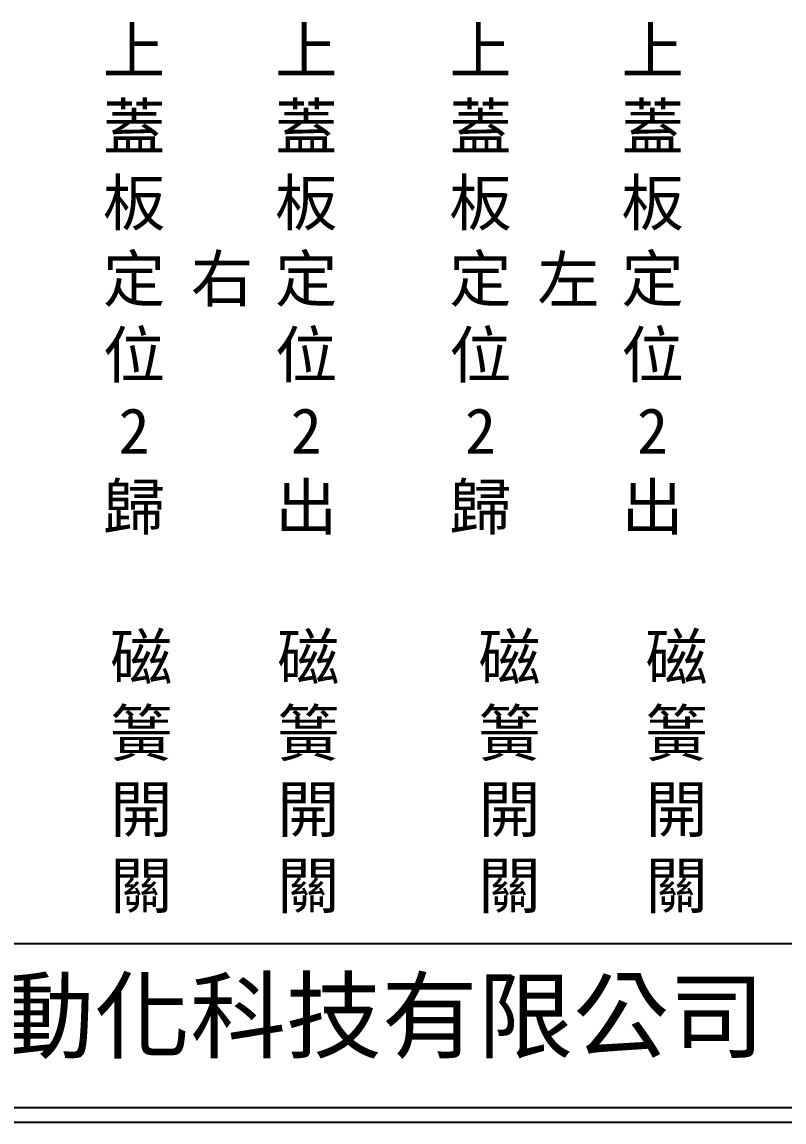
# Model space of a CAD drawing. Extents: x 275 to 562, y 265 to 469.
# Drawn here: x 340 to 405.2, y 264.9 to 359 of the extents above; entities that cross this region are included whole.
import ezdxf

# ---------------------------------------------------------------- set-up
doc = ezdxf.new("R2010")
doc.units = 0
doc.layers.add('圖框層', color=7, linetype='CONTINUOUS')
doc.layers.add('標尺寸層', color=3, linetype='CONTINUOUS')
doc.styles.add('CNS', font='romanc.shx', dxfattribs={"bigfont": 'chineset.shx'})
doc.styles.add('STSL', font='kaiu.ttf')

msp = doc.modelspace()

# ---------------------------------------------------------------- linework, layer by layer
at = {"layer": '圖框層', "color": 7}
for p, q in [((276.148, 280.195), (560.648, 280.195)), ((276.148, 266.195), (560.648, 266.195)), ((274.898, 264.945), (561.898, 264.945))]:
    msp.add_line(p, q, dxfattribs=at)

# ---------------------------------------------------------------- texts
at = {"layer": '圖框層', "color": 4, "style": 'STSL'}
msp.add_text('泓陞自動化科技有限公司', height=6, dxfattribs=at).set_placement((313.501, 271.022))
at = {"layer": '標尺寸層', "color": 7, "char_height": 3.9, "width": 4.96081, "attachment_point": 5, "style": 'CNS'}
for s, insert in [('{\\fDFKai-SB|b0|i0|c136|p65;上蓋板\\P定位2\\P歸}', (349.618, 336.804)), ('{\\fDFKai-SB|b0|i0|c136|p65;上蓋板\\P定位2\\P出}', (364.33, 336.804)), ('{\\fDFKai-SB|b0|i0|c136|p65;上蓋板\\P定位2\\P歸}', (379.226, 336.804)), ('{\\fDFKai-SB|b0|i0|c136|p65;上蓋板\\P定位2\\P出}', (393.938, 336.804)), ('{\\fDFKai-SB|b0|i0|c136|p65;右}', (357.139, 336.804)), ('{\\fDFKai-SB|b0|i0|c136|p65;左}', (386.747, 336.804)), ('{\\fDFKai-SB|b0|i0|c136|p65;磁簧開關}', (350.236, 294.709)), ('{\\fDFKai-SB|b0|i0|c136|p65;磁簧開關}', (364.517, 294.709)), ('{\\fDFKai-SB|b0|i0|c136|p65;磁簧開關}', (381.709, 294.709)), ('{\\fDFKai-SB|b0|i0|c136|p65;磁簧開關}', (395.991, 294.709))]:
    msp.add_mtext(s, dxfattribs=dict(at, insert=insert))

doc.saveas('drawing.dxf')
